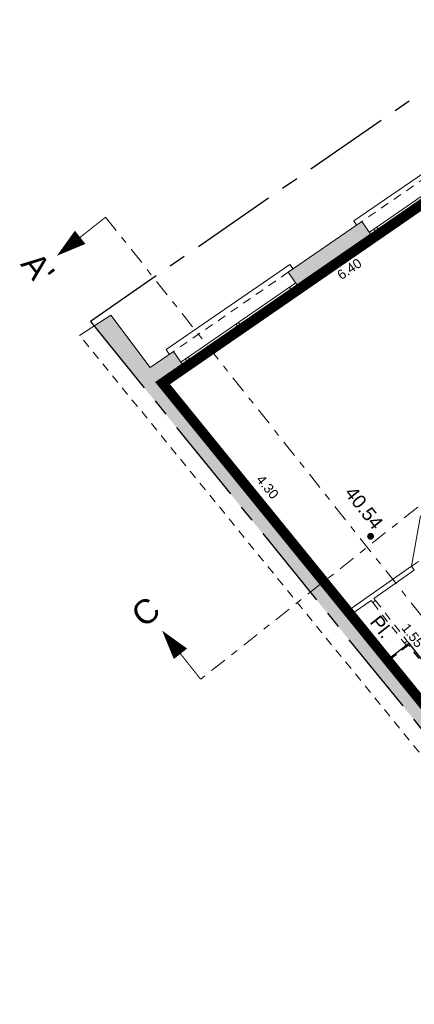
# Model space of a CAD drawing. Header units: metres. Extents: x 1648217.4 to 1648250.3, y 8187333.8 to 8187367.5.
# Drawn here: x 1648217.39 to 1648223.17, y 8187345.77 to 8187360.17 of the extents above; entities that cross this region are included whole.
import ezdxf

# ---------------------------------------------------------------- set-up
doc = ezdxf.new("R2010")
doc.units = ezdxf.units.M
doc.header["$PDMODE"] = 3
doc.header["$PDSIZE"] = 0.05
for name, pattern in [('AXES', [2, 1.25, -0.25, 0.25, -0.25]), ('CACHE2', [0.1875, 0.125, -0.0625]), ('TIRETPT2', [0.5, 0.25, -0.125, 0, -0.125])]:
    doc.linetypes.add(name, pattern=pattern)
for name, color, linetype in [('GEX_BAT_allege', 161, 'Continuous'), ('GEX_BAT_cloison', 2, 'Continuous'), ('GEX_BAT_fenetre', 4, 'Continuous'), ('GEX_BAT_gaine_tremie', 13, 'Continuous'), ('GEX_BAT_linteau_cloison', 3, 'CACHE2'), ('GEX_BAT_linteau_mur', 6, 'CACHE2'), ('GEX_BAT_mur', 1, 'Continuous'), ('GEX_MEP_trait_de_coupe', 21, 'TIRETPT2'), ('GEX_MEP_txt_cot_alti', 51, 'Continuous'), ('GEX_MEP_txt_cot_plani', 30, 'Continuous'), ('GEX_MEP_txt_designation', 7, 'Continuous')]:
    doc.layers.add(name, color=color, linetype=linetype)
for name, color, linetype, true_color in [('GEX_EDS_sdp_1-bureau', 1, 'AXES', 0xff0000), ('GEX_FON_limite_propriete', 1, 'AXES', 0xff0000), ('GEX_MEP_mur_pochage', 7, 'Continuous', 0x999999), ('GEX_MEP_ouvrant_porte', 9, 'Continuous', 0x808080)]:
    doc.layers.add(name, color=color, linetype=linetype, true_color=true_color)
doc.styles.add('G100TXT-cote', font='swissl.ttf')
doc.styles.add('G100TXT-droit', font='swissl.ttf', dxfattribs={"height": 0.2})
doc.styles.add('G50TXT-droit', font='swissl.ttf', dxfattribs={"height": 0.15})
doc.styles.add('G50TXT-italic', font='swissli.ttf')
doc.dimstyles.new('G100COT-libre', dxfattribs={"dimtxt": 0.14, "dimasz": 0.18, "dimexe": 0.18, "dimexo": 0.2, "dimgap": 0.09, "dimtad": 0, "dimzin": 0, "dimdsep": 46, "dimtxsty": 'G100TXT-cote', "dimblk1": 'OBLIQUE', "dimblk2": 'OBLIQUE', "dimsah": 1, "dimcen": 0.09, "dimse1": 1, "dimse2": 1, "dimsd1": 1, "dimsd2": 1, "dimclrd": 252, "dimaunit": 2, "dimadec": 3, "dimazin": 0, "dimtfac": 1, "dimtix": 1, "dimtofl": 0, "dimtmove": 0, "dimatfit": 3, "dimldrblk": 'OBLIQUE', "dimfxl": 0.18, "dimtolj": 1, "dimtzin": 0, "dimarcsym": 0})

# ---------------------------------------------------------------- blocks, each defined once
blk = doc.blocks.new('*D15')
at = {"layer": 'Defpoints', "color": 0, "transparency": 16777216}
for p in [(1648222.576, 8187351.706), (1648222.665, 8187351.775), (1648223.532, 8187350.483)]:
    blk.add_point(p, dxfattribs=at)
at = {"layer": 'GEX_MEP_txt_cot_plani', "color": 0, "lineweight": 20, "transparency": 16777216, "insert": (1648223.143, 8187351.164), "char_height": 0.14, "attachment_point": 5, "rotation": 308.0067, "style": 'G100TXT-cote'}
blk.add_mtext('\\A1;1.55', dxfattribs=at)
blk = doc.blocks.new('_OBLIQUE')
at = {"color": 0, "linetype": 'ByBlock'}
blk.add_line((-0.5, -0.5), (0.5, 0.5), dxfattribs=at)
blk = doc.blocks.new('*D16')
at = {"layer": 'Defpoints', "color": 0, "transparency": 16777216}
for p in [(1648219.483, 8187354.856), (1648222.376, 8187351.672), (1648222.197, 8187351.526)]:
    blk.add_point(p, dxfattribs=at)
at = {"layer": 'GEX_MEP_txt_cot_plani', "color": 0, "lineweight": 20, "transparency": 16777216, "insert": (1648221.019, 8187353.337), "char_height": 0.14, "attachment_point": 5, "rotation": 309.179, "style": 'G100TXT-cote'}
blk.add_mtext('\\A1;4.30', dxfattribs=at)
blk = doc.blocks.new('*D24')
at = {"layer": 'Defpoints', "color": 0, "transparency": 16777216}
for p in [(1648224.751, 8187358.489), (1648224.852, 8187358.342), (1648219.483, 8187354.856)]:
    blk.add_point(p, dxfattribs=at)
at = {"layer": 'GEX_MEP_txt_cot_plani', "color": 0, "lineweight": 20, "transparency": 16777216, "insert": (1648222.218, 8187356.526), "char_height": 0.14, "attachment_point": 5, "rotation": 34.5852, "style": 'G100TXT-cote'}
blk.add_mtext('\\A1;6.40', dxfattribs=at)

msp = doc.modelspace()

# ---------------------------------------------------------------- hatches: boundary and pattern name
at = {"layer": 'GEX_MEP_mur_pochage'}
h = msp.add_hatch(color=256, dxfattribs=at)
h.dxf.hatch_style = 1
h.paths.add_polyline_path([(1648221.489, 8187356.24), (1648222.568, 8187356.983), (1648222.402, 8187357.223), (1648221.324, 8187356.479)])
h = msp.add_hatch(color=256, dxfattribs=at)
h.dxf.hatch_style = 1
h.paths.add_polyline_path([(1648225.705, 8187346.803), (1648226.255, 8187347.186), (1648226.107, 8187347.399), (1648225.746, 8187347.149), (1648223.937, 8187349.39), (1648224.348, 8187349.713), (1648224.256, 8187349.831), (1648223.842, 8187349.507), (1648223.322, 8187350.145), (1648224.543, 8187351.031), (1648225.024, 8187350.435), (1648225.017, 8187350.43), (1648225.11, 8187350.312), (1648225.229, 8187350.405), (1648224.562, 8187351.23), (1648223.228, 8187350.261), (1648219.483, 8187354.856), (1648219.81, 8187355.082), (1648219.644, 8187355.321), (1648219.301, 8187355.085), (1648218.724, 8187355.851), (1648218.481, 8187355.693)])

# ---------------------------------------------------------------- linework, layer by layer
at = {"layer": 'GEX_BAT_allege', "lineweight": 20}
for p, q in [((1648224.095, 8187358.476), (1648222.281, 8187357.23)), ((1648221.348, 8187356.594), (1648219.535, 8187355.346))]:
    msp.add_line(p, q, dxfattribs=at)
at = {"layer": 'GEX_BAT_allege', "lineweight": 20, "extrusion": (-0.571414, 0.820662, 0)}
for p, q in [((1648222.324, 8187357.169), (1648222.281, 8187357.23)), ((1648221.394, 8187356.527), (1648221.348, 8187356.594)), ((1648219.582, 8187355.279), (1648219.535, 8187355.346))]:
    msp.add_line(p, q, dxfattribs=at)
at = {"layer": 'GEX_BAT_cloison', "lineweight": 20}
for p, q in [((1648223.128, 8187352.177), (1648222.197, 8187351.526)), ((1648223.168, 8187352.12), (1648222.576, 8187351.706)), ((1648223.128, 8187352.177), (1648223.168, 8187352.12)), ((1648222.535, 8187351.677), (1648222.241, 8187351.472)), ((1648222.535, 8187351.677), (1648222.561, 8187351.644)), ((1648222.601, 8187351.675), (1648222.561, 8187351.644)), ((1648222.576, 8187351.706), (1648222.601, 8187351.675)), ((1648223.023, 8187351.053), (1648223.062, 8187351.083)), ((1648223.023, 8187351.053), (1648223.047, 8187351.021)), ((1648223.062, 8187351.083), (1648223.087, 8187351.052))]:
    msp.add_line(p, q, dxfattribs=at)
at = {"layer": 'GEX_BAT_fenetre', "lineweight": 20}
for p, q in [((1648224.19, 8187358.224), (1648222.511, 8187357.066)), ((1648224.247, 8187358.141), (1648222.568, 8187356.983)), ((1648223.346, 8187357.581), (1648222.605, 8187357.07)), ((1648222.646, 8187357.098), (1648222.618, 8187357.139)), ((1648222.634, 8187357.029), (1648222.577, 8187357.111)), ((1648221.432, 8187356.322), (1648219.753, 8187355.164)), ((1648221.489, 8187356.24), (1648219.81, 8187355.082)), ((1648221.37, 8187356.218), (1648220.588, 8187355.679)), ((1648221.357, 8187356.149), (1648221.329, 8187356.19)), ((1648221.399, 8187356.177), (1648221.342, 8187356.26)), ((1648220.616, 8187355.638), (1648220.56, 8187355.72)), ((1648220.649, 8187355.661), (1648220.593, 8187355.743)), ((1648220.588, 8187355.679), (1648219.847, 8187355.168)), ((1648219.876, 8187355.127), (1648219.819, 8187355.209)), ((1648219.888, 8187355.197), (1648219.86, 8187355.238))]:
    msp.add_line(p, q, dxfattribs=at)
at = {"layer": 'GEX_BAT_gaine_tremie'}
msp.add_lwpolyline([(1648222.78, 8187350.811), (1648223.087, 8187351.052), (1648223.532, 8187350.482)], dxfattribs=at)
at = {"layer": 'GEX_BAT_gaine_tremie', "linetype": 'CACHE2'}
msp.add_lwpolyline([(1648223.515, 8187350.47), (1648223.083, 8187351.024), (1648222.792, 8187350.795)], dxfattribs=at)
at = {"layer": 'GEX_BAT_linteau_cloison', "lineweight": 20}
for p, q in [((1648223.128, 8187352.177), (1648224.357, 8187353.036)), ((1648222.601, 8187351.675), (1648223.062, 8187351.083)), ((1648222.561, 8187351.644), (1648223.023, 8187351.053))]:
    msp.add_line(p, q, dxfattribs=at)
at = {"layer": 'GEX_BAT_linteau_mur', "lineweight": 20}
for p, q in [((1648224.082, 8187358.381), (1648222.402, 8187357.223)), ((1648221.324, 8187356.479), (1648219.644, 8187355.321))]:
    msp.add_line(p, q, dxfattribs=at)
at = {"layer": 'GEX_BAT_mur', "lineweight": 20}
for p, q in [((1648222.402, 8187357.223), (1648221.324, 8187356.479)), ((1648222.568, 8187356.983), (1648222.402, 8187357.223)), ((1648222.568, 8187356.983), (1648221.489, 8187356.24)), ((1648221.489, 8187356.24), (1648221.324, 8187356.479)), ((1648218.724, 8187355.851), (1648218.269, 8187355.554)), ((1648218.724, 8187355.851), (1648219.301, 8187355.085)), ((1648219.644, 8187355.321), (1648219.301, 8187355.085)), ((1648219.81, 8187355.082), (1648219.644, 8187355.321)), ((1648219.81, 8187355.082), (1648219.483, 8187354.856))]:
    msp.add_line(p, q, dxfattribs=at)
at = {"layer": 'GEX_BAT_mur', "linetype": 'CACHE2', "lineweight": 20}
msp.add_line((1648225.511, 8187346.668), (1648218.269, 8187355.554), dxfattribs=at)
at = {"layer": 'GEX_BAT_mur', "lineweight": 20}
msp.add_lwpolyline([(1648223.228, 8187350.261), (1648219.483, 8187354.856)], dxfattribs=at)
at = {"layer": 'GEX_EDS_sdp_1-bureau', "const_width": 0.15}
msp.add_lwpolyline([(1648227.714, 8187360.531), (1648219.483, 8187354.856), (1648225.746, 8187347.149), (1648233.951, 8187352.847), (1648235.202, 8187351.305), (1648237.026, 8187352.793), (1648244.49, 8187343.637), (1648246.485, 8187345.197), (1648246.632, 8187345.014), (1648249.567, 8187347.38), (1648242.081, 8187356.45), (1648241.974, 8187356.366), (1648241.81, 8187356.581), (1648242.213, 8187356.898), (1648241.117, 8187358.226), (1648240.978, 8187358.117), (1648238.067, 8187361.664), (1648238.022, 8187361.628), (1648234.84, 8187365.505), (1648234.089, 8187366.361), (1648226.992, 8187361.42)], close=True, dxfattribs=at)
at = {"layer": 'GEX_FON_limite_propriete'}
msp.add_lwpolyline([(1648218.427, 8187355.759), (1648234.712, 8187335.718), (1648242.438, 8187341.782), (1648242.521, 8187341.677), (1648249.831, 8187347.593), (1648234.199, 8187366.656), (1648218.427, 8187355.759)], close=True, dxfattribs=at)
at = {"layer": 'GEX_MEP_ouvrant_porte', "lineweight": 20}
msp.add_lwpolyline([(1648223.743, 8187352.607, 0.198912), (1648223.259, 8187352.915), (1648223.128, 8187352.177)], format="xyb", dxfattribs=at)
at = {"layer": 'GEX_MEP_trait_de_coupe', "lineweight": 0}
for p, q in [((1648237.793, 8187364.596), (1648220.041, 8187350.523)), ((1648218.65, 8187357.285), (1648236.452, 8187334.829)), ((1648218.65, 8187357.285), (1648236.452, 8187334.829))]:
    msp.add_line(p, q, dxfattribs=at)
at = {"layer": 'GEX_MEP_trait_de_coupe', "linetype": 'Continuous', "lineweight": 0, "const_width": 0.015}
for points in [[(1648218.65, 8187357.285), (1648217.976, 8187356.751)], [(1648220.041, 8187350.523), (1648219.507, 8187351.197)]]:
    msp.add_lwpolyline(points, dxfattribs=at)
at = {"layer": 'GEX_MEP_trait_de_coupe', "linetype": 'Continuous', "lineweight": 0, "flags": 128}
for points in [[(1648217.937, 8187356.72, 0, 0.248, 0), (1648218.277, 8187356.99, 0.248, 0.248, 0)], [(1648219.476, 8187351.236, 0, 0.248, 0), (1648219.745, 8187350.896, 0.248, 0.248, 0)]]:
    msp.add_lwpolyline(points, format="xyseb", dxfattribs=at)
at = {"layer": 'GEX_MEP_txt_cot_alti', "const_width": 0.05}
msp.add_lwpolyline([(1648222.512, 8187352.635, 1), (1648222.543, 8187352.596, 1)], format="xyb", close=True, dxfattribs=at)

# ---------------------------------------------------------------- texts
at = {"layer": 'GEX_MEP_trait_de_coupe', "linetype": 'Continuous', "lineweight": 0, "char_height": 0.35, "attachment_point": 5, "line_spacing_factor": 1.186636}
for s, insert, rotation, style in [("A'", (1648217.659, 8187356.538), 308.3969, 'G50TXT-droit'), ('C', (1648219.237, 8187351.509), 38.3969, 'G100TXT-droit')]:
    msp.add_mtext(s, dxfattribs=dict(at, insert=insert, rotation=rotation, style=style))
at = {"layer": 'GEX_MEP_txt_cot_alti', "style": 'G50TXT-italic'}
msp.add_text('40.54', height=0.2, rotation=308.143, dxfattribs=at).set_placement((1648222.138, 8187353.245))
at = {"layer": 'GEX_MEP_txt_designation', "lineweight": 20, "insert": (1648222.685, 8187351.29), "char_height": 0.2, "width": 0.82014, "attachment_point": 5, "rotation": 308.143, "style": 'G100TXT-droit'}
msp.add_mtext('Pl.', dxfattribs=at)

# ---------------------------------------------------------------- dimensions: what is measured, and where the dimension line sits
at = {"layer": 'GEX_MEP_txt_cot_plani', "lineweight": 20}
for base, p1, p2, angle, picture, middle in [((1648224.852, 8187358.342), (1648219.483, 8187354.856), (1648224.751, 8187358.489), 34.5852, '*D24', (1648222.218, 8187356.526)), ((1648222.376, 8187351.672), (1648219.483, 8187354.856), (1648222.197, 8187351.526), 309.179, '*D16', (1648221.019, 8187353.337)), ((1648222.665, 8187351.775), (1648223.532, 8187350.483), (1648222.576, 8187351.706), 128.0067, '*D15', (1648223.143, 8187351.164))]:
    dim = msp.add_linear_dim(base=base, p1=p1, p2=p2, angle=angle, dimstyle='G100COT-libre', dxfattribs=at)
    dim.commit()
    dim.dimension.update_dxf_attribs({"geometry": picture, "text_midpoint": middle, "dimtype": 161})

doc.saveas('drawing.dxf')
